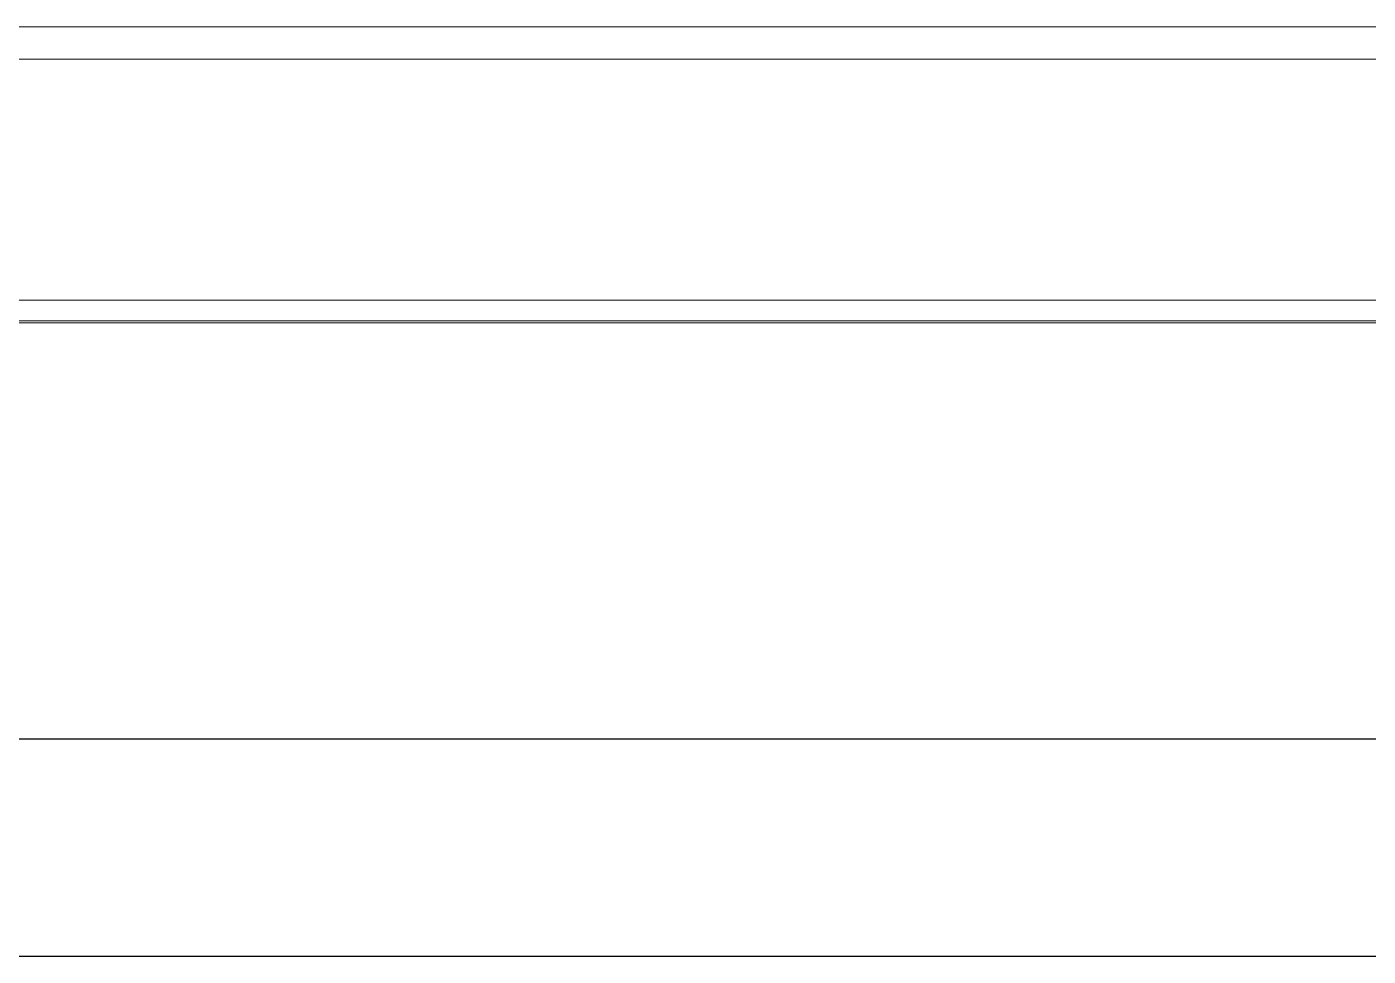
# Model space of a CAD drawing. Extents: x 14808 to 20058, y -13198 to -11680.
# Drawn here: x 15816.2 to 15880.4, y -12092.2 to -12047.7 of the extents above; entities that cross this region are included whole.
import ezdxf

# ---------------------------------------------------------------- set-up
doc = ezdxf.new("R2010")
doc.units = 0
doc.header["$LTSCALE"] = 7
doc.header["$MEASUREMENT"] = 0
doc.layers.get('0').update_dxf_attribs({"color": 2, "linetype": 'CONTINUOUS'})
doc.layers.add('D', color=2, linetype='CONTINUOUS')

msp = doc.modelspace()

# ---------------------------------------------------------------- linework, layer by layer
at = {"color": 7, "linetype": 'Continuous', "lineweight": 15}
for p, q in [((15929.421, -12047.716), (15754.963, -12047.716)), ((15930.476, -12049.263), (15788.669, -12049.263)), ((15793.668, -12060.789), (15989.494, -12060.789)), ((15989.582, -12061.877), (15793.58, -12061.877)), ((15989.494, -12061.789), (15793.668, -12061.789))]:
    msp.add_line(p, q, dxfattribs=at)
at = {"layer": 'D'}
for p, q in [((15807.581, -12081.786), (15975.581, -12081.786)), ((15742.297, -12092.186), (16040.94, -12092.186))]:
    msp.add_line(p, q, dxfattribs=at)

doc.saveas('drawing.dxf')
